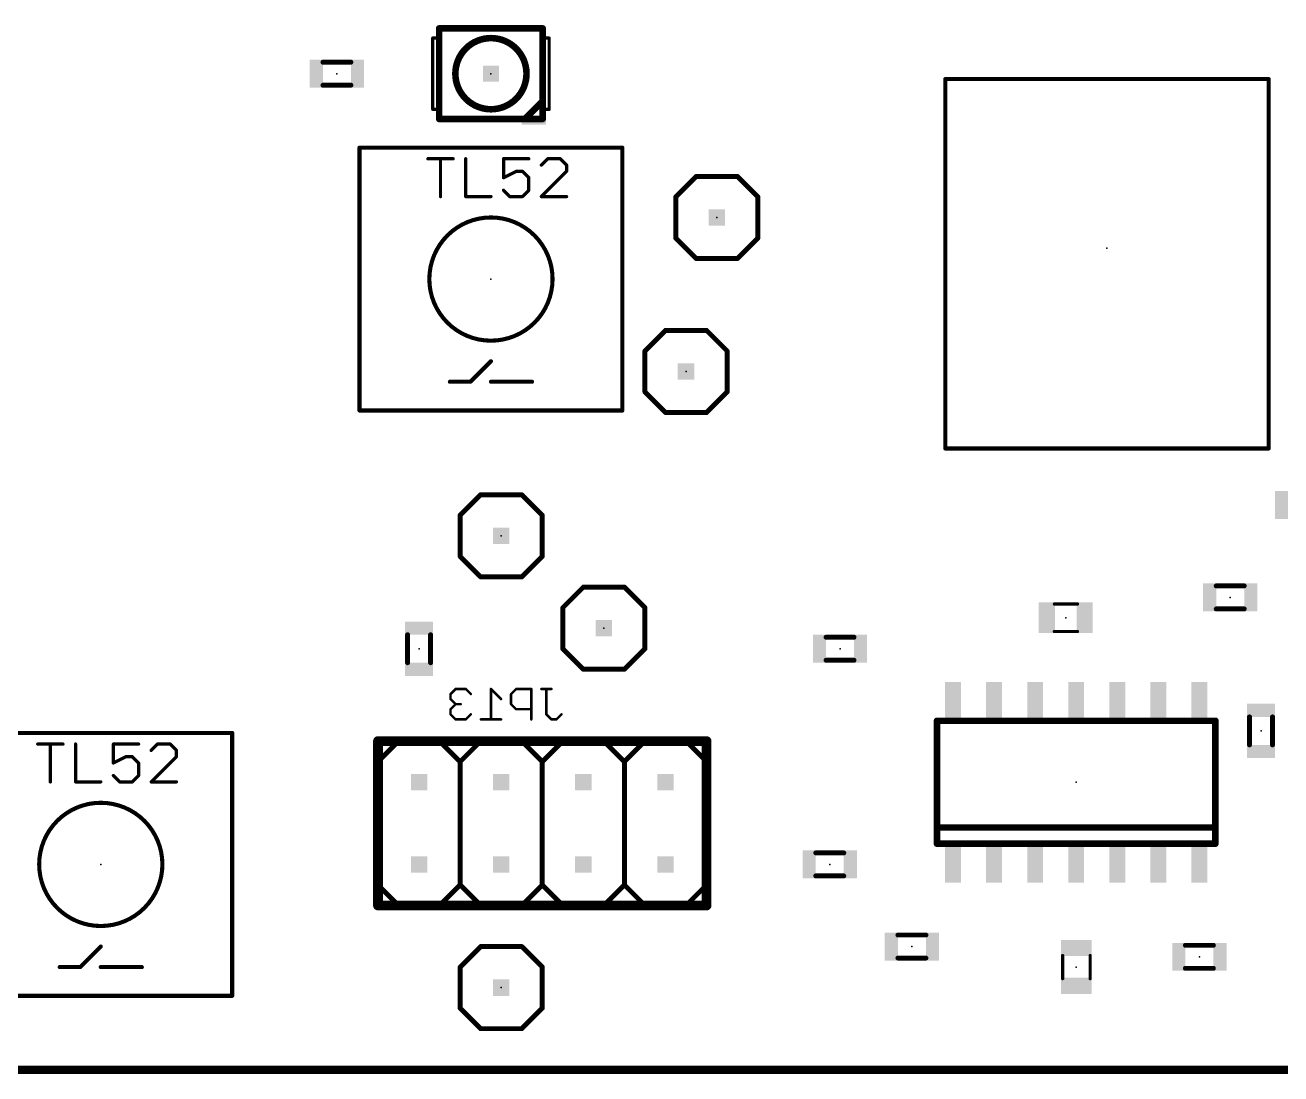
# Model space of a CAD drawing. Extents: x -0.2 to 4.76, y 0.34 to 5.06.
# Drawn here: x 1.82 to 3.349, y 0.345 to 1.622 of the extents above; entities that cross this region are included whole.
import ezdxf

# ---------------------------------------------------------------- set-up
doc = ezdxf.new("R2010")
doc.units = 0
for name, color, linetype in [('21', 253, 'CONTINUOUS'), ('22', 253, 'CONTINUOUS'), ('23', 7, 'CONTINUOUS'), ('46', 140, 'CONTINUOUS'), ('51', 253, 'CONTINUOUS')]:
    doc.layers.add(name, color=color, linetype=linetype)

# ---------------------------------------------------------------- blocks, each defined once
blk = doc.blocks.new('RECT')
blk.add_solid([(-0.5, -0.5), (0.5, -0.5), (-0.5, 0.5), (0.5, 0.5)])

msp = doc.modelspace()

# ---------------------------------------------------------------- linework, layer by layer
at = {"layer": '21'}
for points, const_width in [([(2.94065, 1.35), (2.94065, 1.555906)], 0.005), ([(2.94065, 1.555906), (3.33435, 1.555906)], 0.005), ([(3.33435, 1.555906), (3.33435, 1.35)], 0.005), ([(2.2275, 1.1525), (2.2275, 1.4725)], 0.005), ([(2.2275, 1.4725), (2.5475, 1.4725)], 0.005), ([(2.5475, 1.4725), (2.5475, 1.1525)], 0.005), ([(2.31076, 1.458964), (2.341453, 1.458964)], 0.004), ([(2.326106, 1.412925), (2.326106, 1.458964)], 0.004), ([(2.356799, 1.458964), (2.356799, 1.412925)], 0.004), ([(2.433531, 1.458964), (2.402838, 1.458964)], 0.004), ([(2.402838, 1.458964), (2.402838, 1.435945)], 0.004), ([(2.456551, 1.458964), (2.448878, 1.451291)], 0.004), ([(2.471897, 1.458964), (2.456551, 1.458964)], 0.004), ([(2.47957, 1.451291), (2.471897, 1.458964)], 0.004), ([(2.47957, 1.443618), (2.47957, 1.451291)], 0.004), ([(2.402838, 1.435945), (2.418185, 1.443618)], 0.004), ([(2.418185, 1.443618), (2.425858, 1.443618)], 0.004), ([(2.425858, 1.443618), (2.433531, 1.435945)], 0.004), ([(2.433531, 1.435945), (2.433531, 1.420598)], 0.004), ([(2.448878, 1.412925), (2.47957, 1.443618)], 0.004), ([(2.6375, 1.4375), (2.6125, 1.4125)], 0.006), ([(2.6375, 1.4375), (2.6875, 1.4375)], 0.006), ([(2.6875, 1.4375), (2.7125, 1.4125)], 0.006), ([(2.410511, 1.412925), (2.402838, 1.420598)], 0.004), ([(2.433531, 1.420598), (2.425858, 1.412925)], 0.004), ([(2.356799, 1.412925), (2.387492, 1.412925)], 0.004), ([(2.425858, 1.412925), (2.410511, 1.412925)], 0.004), ([(2.47957, 1.412925), (2.448878, 1.412925)], 0.004), ([(2.6125, 1.4125), (2.6125, 1.3625)], 0.006), ([(2.7125, 1.4125), (2.7125, 1.3625)], 0.006), ([(2.6125, 1.3625), (2.6375, 1.3375)], 0.006), ([(2.7125, 1.3625), (2.6875, 1.3375)], 0.006), ([(2.94065, 1.106299), (2.94065, 1.35)], 0.005), ([(3.33435, 1.35), (3.33435, 1.106299)], 0.005), ([(2.6875, 1.3375), (2.6375, 1.3375)], 0.006), ([(2.6, 1.25), (2.575, 1.225)], 0.006), ([(2.6, 1.25), (2.65, 1.25)], 0.006), ([(2.65, 1.25), (2.675, 1.225)], 0.006), ([(2.575, 1.225), (2.575, 1.175)], 0.006), ([(2.675, 1.225), (2.675, 1.175)], 0.006), ([(2.3625, 1.1875), (2.3875, 1.2125)], 0.005), ([(2.3375, 1.1875), (2.3625, 1.1875)], 0.005), ([(2.3875, 1.1875), (2.4375, 1.1875)], 0.005), ([(2.575, 1.175), (2.6, 1.15)], 0.006), ([(2.675, 1.175), (2.65, 1.15)], 0.006), ([(2.5475, 1.1525), (2.2275, 1.1525)], 0.005), ([(2.65, 1.15), (2.6, 1.15)], 0.006), ([(3.33435, 1.106299), (2.94065, 1.106299)], 0.005), ([(2.375, 1.05), (2.35, 1.025)], 0.006), ([(2.375, 1.05), (2.425, 1.05)], 0.006), ([(2.425, 1.05), (2.45, 1.025)], 0.006), ([(2.35, 1.025), (2.35, 0.975)], 0.006), ([(2.45, 1.025), (2.45, 0.975)], 0.006), ([(2.35, 0.975), (2.375, 0.95)], 0.006), ([(2.45, 0.975), (2.425, 0.95)], 0.006), ([(2.425, 0.95), (2.375, 0.95)], 0.006), ([(2.5, 0.9375), (2.475, 0.9125)], 0.006), ([(2.5, 0.9375), (2.55, 0.9375)], 0.006), ([(2.55, 0.9375), (2.575, 0.9125)], 0.006), ([(2.475, 0.9125), (2.475, 0.8625)], 0.006), ([(2.575, 0.9125), (2.575, 0.8625)], 0.006), ([(2.475, 0.8625), (2.5, 0.8375)], 0.006), ([(2.575, 0.8625), (2.55, 0.8375)], 0.006), ([(2.55, 0.8375), (2.5, 0.8375)], 0.006), ([(1.7525, 0.76), (2.0725, 0.76)], 0.005), ([(2.0725, 0.76), (2.0725, 0.44)], 0.005), ([(2.25, 0.725), (2.275, 0.75)], 0.006), ([(2.275, 0.75), (2.325, 0.75)], 0.006), ([(2.325, 0.75), (2.35, 0.725)], 0.006), ([(2.35, 0.725), (2.375, 0.75)], 0.006), ([(2.375, 0.75), (2.425, 0.75)], 0.006), ([(2.425, 0.75), (2.45, 0.725)], 0.006), ([(2.45, 0.725), (2.475, 0.75)], 0.006), ([(2.475, 0.75), (2.525, 0.75)], 0.006), ([(2.525, 0.75), (2.55, 0.725)], 0.006), ([(2.55, 0.725), (2.575, 0.75)], 0.006), ([(2.575, 0.75), (2.625, 0.75)], 0.006), ([(2.625, 0.75), (2.65, 0.725)], 0.006), ([(1.83576, 0.746464), (1.866453, 0.746464)], 0.004), ([(1.851106, 0.700425), (1.851106, 0.746464)], 0.004), ([(1.881799, 0.746464), (1.881799, 0.700425)], 0.004), ([(1.958531, 0.746464), (1.927838, 0.746464)], 0.004), ([(1.927838, 0.746464), (1.927838, 0.723445)], 0.004), ([(1.981551, 0.746464), (1.973878, 0.738791)], 0.004), ([(1.996897, 0.746464), (1.981551, 0.746464)], 0.004), ([(2.00457, 0.738791), (1.996897, 0.746464)], 0.004), ([(2.00457, 0.731118), (2.00457, 0.738791)], 0.004), ([(1.927838, 0.723445), (1.943185, 0.731118)], 0.004), ([(1.943185, 0.731118), (1.950858, 0.731118)], 0.004), ([(1.950858, 0.731118), (1.958531, 0.723445)], 0.004), ([(1.958531, 0.723445), (1.958531, 0.708098)], 0.004), ([(1.973878, 0.700425), (2.00457, 0.731118)], 0.004), ([(2.25, 0.575), (2.25, 0.725)], 0.006), ([(2.35, 0.725), (2.35, 0.575)], 0.006), ([(2.45, 0.725), (2.45, 0.575)], 0.006), ([(2.55, 0.725), (2.55, 0.575)], 0.006), ([(2.65, 0.725), (2.65, 0.575)], 0.006), ([(1.935511, 0.700425), (1.927838, 0.708098)], 0.004), ([(1.958531, 0.708098), (1.950858, 0.700425)], 0.004), ([(1.881799, 0.700425), (1.912492, 0.700425)], 0.004), ([(1.950858, 0.700425), (1.935511, 0.700425)], 0.004), ([(2.00457, 0.700425), (1.973878, 0.700425)], 0.004), ([(2.25, 0.575), (2.275, 0.55)], 0.006), ([(2.325, 0.55), (2.35, 0.575)], 0.006), ([(2.35, 0.575), (2.375, 0.55)], 0.006), ([(2.425, 0.55), (2.45, 0.575)], 0.006), ([(2.45, 0.575), (2.475, 0.55)], 0.006), ([(2.525, 0.55), (2.55, 0.575)], 0.006), ([(2.55, 0.575), (2.575, 0.55)], 0.006), ([(2.625, 0.55), (2.65, 0.575)], 0.006), ([(2.275, 0.55), (2.325, 0.55)], 0.006), ([(2.375, 0.55), (2.425, 0.55)], 0.006), ([(2.475, 0.55), (2.525, 0.55)], 0.006), ([(2.575, 0.55), (2.625, 0.55)], 0.006), ([(1.8875, 0.475), (1.9125, 0.5)], 0.005), ([(2.375, 0.5), (2.35, 0.475)], 0.006), ([(2.375, 0.5), (2.425, 0.5)], 0.006), ([(2.425, 0.5), (2.45, 0.475)], 0.006), ([(1.8625, 0.475), (1.8875, 0.475)], 0.005), ([(1.9125, 0.475), (1.9625, 0.475)], 0.005), ([(2.35, 0.475), (2.35, 0.425)], 0.006), ([(2.45, 0.475), (2.45, 0.425)], 0.006), ([(2.0725, 0.44), (1.7525, 0.44)], 0.005), ([(2.35, 0.425), (2.375, 0.4)], 0.006), ([(2.45, 0.425), (2.425, 0.4)], 0.006), ([(2.425, 0.4), (2.375, 0.4)], 0.006)]:
    msp.add_lwpolyline(points, dxfattribs=dict(at, const_width=const_width))
for points, const_width in [([(2.9419, 1.555906, 1), (2.9394, 1.555906)], 0.0025), ([(2.94065, 1.557156, 1), (2.94065, 1.554656)], 0.0025), ([(3.3356, 1.555906, 1), (3.3331, 1.555906)], 0.0025), ([(3.33435, 1.554656, 1), (3.33435, 1.557156)], 0.0025), ([(2.22875, 1.4725, 1), (2.22625, 1.4725)], 0.0025), ([(2.2275, 1.47375, 1), (2.2275, 1.47125)], 0.0025), ([(2.54875, 1.4725, 1), (2.54625, 1.4725)], 0.0025), ([(2.5475, 1.47125, 1), (2.5475, 1.47375)], 0.0025), ([(2.31076, 1.459964, 1), (2.31076, 1.457964)], 0.002), ([(2.327106, 1.458964, 1), (2.325106, 1.458964)], 0.002), ([(2.341453, 1.457964, 1), (2.341453, 1.459964)], 0.002), ([(2.357799, 1.458964, 1), (2.355799, 1.458964)], 0.002), ([(2.402838, 1.459964, 1), (2.402838, 1.457964)], 0.002), ([(2.403838, 1.458964, 1), (2.401838, 1.458964)], 0.002), ([(2.433531, 1.457964, 1), (2.433531, 1.459964)], 0.002), ([(2.44817, 1.451998, 1), (2.449585, 1.450584)], 0.002), ([(2.456551, 1.459964, 1), (2.456551, 1.457964)], 0.002), ([(2.457258, 1.458257, 1), (2.455844, 1.459672)], 0.002), ([(2.472604, 1.459672, 1), (2.47119, 1.458257)], 0.002), ([(2.471897, 1.457964, 1), (2.471897, 1.459964)], 0.002), ([(2.48057, 1.451291, 1), (2.47857, 1.451291)], 0.002), ([(2.478863, 1.450584, 1), (2.480277, 1.451998)], 0.002), ([(2.402391, 1.436839, 1), (2.403286, 1.43505)], 0.002), ([(2.418185, 1.444618, 1), (2.418185, 1.442618)], 0.002), ([(2.418632, 1.442724, 1), (2.417737, 1.444512)], 0.002), ([(2.426565, 1.444325, 1), (2.425151, 1.442911)], 0.002), ([(2.425858, 1.442618, 1), (2.425858, 1.444618)], 0.002), ([(2.434531, 1.435945, 1), (2.432531, 1.435945)], 0.002), ([(2.432824, 1.435238, 1), (2.434238, 1.436652)], 0.002), ([(2.47857, 1.443618, 1), (2.48057, 1.443618)], 0.002), ([(2.480277, 1.442911, 1), (2.478863, 1.444325)], 0.002), ([(2.6375, 1.439, 1), (2.6375, 1.436)], 0.003), ([(2.638561, 1.436439, 1), (2.636439, 1.438561)], 0.003), ([(2.688561, 1.438561, 1), (2.686439, 1.436439)], 0.003), ([(2.6875, 1.436, 1), (2.6875, 1.439)], 0.003), ([(2.401838, 1.435945, 1), (2.403838, 1.435945)], 0.002), ([(2.403545, 1.421305, 1), (2.402131, 1.419891)], 0.002), ([(2.434238, 1.419891, 1), (2.432824, 1.421305)], 0.002), ([(2.325106, 1.412925, 1), (2.327106, 1.412925)], 0.002), ([(2.356799, 1.413925, 1), (2.356799, 1.411925)], 0.002), ([(2.355799, 1.412925, 1), (2.357799, 1.412925)], 0.002), ([(2.387492, 1.411925, 1), (2.387492, 1.413925)], 0.002), ([(2.410511, 1.413925, 1), (2.410511, 1.411925)], 0.002), ([(2.409804, 1.412218, 1), (2.411219, 1.413632)], 0.002), ([(2.425151, 1.413632, 1), (2.426565, 1.412218)], 0.002), ([(2.425858, 1.411925, 1), (2.425858, 1.413925)], 0.002), ([(2.432531, 1.420598, 1), (2.434531, 1.420598)], 0.002), ([(2.44817, 1.413632, 1), (2.449585, 1.412218)], 0.002), ([(2.448878, 1.413925, 1), (2.448878, 1.411925)], 0.002), ([(2.47957, 1.411925, 1), (2.47957, 1.413925)], 0.002), ([(2.614, 1.4125, 1), (2.611, 1.4125)], 0.003), ([(2.611439, 1.413561, 1), (2.613561, 1.411439)], 0.003), ([(2.714, 1.4125, 1), (2.711, 1.4125)], 0.003), ([(2.711439, 1.411439, 1), (2.713561, 1.413561)], 0.003), ([(2.3875, 1.2375, 1), (2.3875, 1.3875, 1), (2.3875, 1.2375)], 0.005), ([(2.613561, 1.363561, 1), (2.611439, 1.361439)], 0.003), ([(2.611, 1.3625, 1), (2.614, 1.3625)], 0.003), ([(2.711, 1.3625, 1), (2.714, 1.3625)], 0.003), ([(2.713561, 1.361439, 1), (2.711439, 1.363561)], 0.003), ([(2.9419, 1.35, 1), (2.9394, 1.35)], 0.0025), ([(2.9394, 1.35, 1), (2.9419, 1.35)], 0.0025), ([(3.3356, 1.35, 1), (3.3331, 1.35)], 0.0025), ([(3.3331, 1.35, 1), (3.3356, 1.35)], 0.0025), ([(2.6375, 1.339, 1), (2.6375, 1.336)], 0.003), ([(2.636439, 1.336439, 1), (2.638561, 1.338561)], 0.003), ([(2.686439, 1.338561, 1), (2.688561, 1.336439)], 0.003), ([(2.6875, 1.336, 1), (2.6875, 1.339)], 0.003), ([(2.6, 1.2515, 1), (2.6, 1.2485)], 0.003), ([(2.601061, 1.248939, 1), (2.598939, 1.251061)], 0.003), ([(2.651061, 1.251061, 1), (2.648939, 1.248939)], 0.003), ([(2.65, 1.2485, 1), (2.65, 1.2515)], 0.003), ([(2.5765, 1.225, 1), (2.5735, 1.225)], 0.003), ([(2.573939, 1.226061, 1), (2.576061, 1.223939)], 0.003), ([(2.6765, 1.225, 1), (2.6735, 1.225)], 0.003), ([(2.673939, 1.223939, 1), (2.676061, 1.226061)], 0.003), ([(2.388384, 1.211616, 1), (2.386616, 1.213384)], 0.0025), ([(2.3375, 1.18875, 1), (2.3375, 1.18625)], 0.0025), ([(2.361616, 1.188384, 1), (2.363384, 1.186616)], 0.0025), ([(2.3625, 1.18625, 1), (2.3625, 1.18875)], 0.0025), ([(2.3875, 1.18875, 1), (2.3875, 1.18625)], 0.0025), ([(2.4375, 1.18625, 1), (2.4375, 1.18875)], 0.0025), ([(2.576061, 1.176061, 1), (2.573939, 1.173939)], 0.003), ([(2.676061, 1.173939, 1), (2.673939, 1.176061)], 0.003), ([(2.5735, 1.175, 1), (2.5765, 1.175)], 0.003), ([(2.6735, 1.175, 1), (2.6765, 1.175)], 0.003), ([(2.2275, 1.15375, 1), (2.2275, 1.15125)], 0.0025), ([(2.22625, 1.1525, 1), (2.22875, 1.1525)], 0.0025), ([(2.54625, 1.1525, 1), (2.54875, 1.1525)], 0.0025), ([(2.5475, 1.15125, 1), (2.5475, 1.15375)], 0.0025), ([(2.6, 1.1515, 1), (2.6, 1.1485)], 0.003), ([(2.598939, 1.148939, 1), (2.601061, 1.151061)], 0.003), ([(2.648939, 1.151061, 1), (2.651061, 1.148939)], 0.003), ([(2.65, 1.1485, 1), (2.65, 1.1515)], 0.003), ([(2.94065, 1.107549, 1), (2.94065, 1.105049)], 0.0025), ([(2.9394, 1.106299, 1), (2.9419, 1.106299)], 0.0025), ([(3.3331, 1.106299, 1), (3.3356, 1.106299)], 0.0025), ([(3.33435, 1.105049, 1), (3.33435, 1.107549)], 0.0025), ([(2.375, 1.0515, 1), (2.375, 1.0485)], 0.003), ([(2.376061, 1.048939, 1), (2.373939, 1.051061)], 0.003), ([(2.426061, 1.051061, 1), (2.423939, 1.048939)], 0.003), ([(2.425, 1.0485, 1), (2.425, 1.0515)], 0.003), ([(2.3515, 1.025, 1), (2.3485, 1.025)], 0.003), ([(2.348939, 1.026061, 1), (2.351061, 1.023939)], 0.003), ([(2.4515, 1.025, 1), (2.4485, 1.025)], 0.003), ([(2.448939, 1.023939, 1), (2.451061, 1.026061)], 0.003), ([(2.351061, 0.976061, 1), (2.348939, 0.973939)], 0.003), ([(2.3485, 0.975, 1), (2.3515, 0.975)], 0.003), ([(2.4485, 0.975, 1), (2.4515, 0.975)], 0.003), ([(2.451061, 0.973939, 1), (2.448939, 0.976061)], 0.003), ([(2.375, 0.9515, 1), (2.375, 0.9485)], 0.003), ([(2.373939, 0.948939, 1), (2.376061, 0.951061)], 0.003), ([(2.423939, 0.951061, 1), (2.426061, 0.948939)], 0.003), ([(2.425, 0.9485, 1), (2.425, 0.9515)], 0.003), ([(2.5, 0.939, 1), (2.5, 0.936)], 0.003), ([(2.501061, 0.936439, 1), (2.498939, 0.938561)], 0.003), ([(2.551061, 0.938561, 1), (2.548939, 0.936439)], 0.003), ([(2.55, 0.936, 1), (2.55, 0.939)], 0.003), ([(2.4765, 0.9125, 1), (2.4735, 0.9125)], 0.003), ([(2.473939, 0.913561, 1), (2.476061, 0.911439)], 0.003), ([(2.5765, 0.9125, 1), (2.5735, 0.9125)], 0.003), ([(2.573939, 0.911439, 1), (2.576061, 0.913561)], 0.003), ([(2.476061, 0.863561, 1), (2.473939, 0.861439)], 0.003), ([(2.4735, 0.8625, 1), (2.4765, 0.8625)], 0.003), ([(2.5735, 0.8625, 1), (2.5765, 0.8625)], 0.003), ([(2.576061, 0.861439, 1), (2.573939, 0.863561)], 0.003), ([(2.5, 0.839, 1), (2.5, 0.836)], 0.003), ([(2.498939, 0.836439, 1), (2.501061, 0.838561)], 0.003), ([(2.548939, 0.838561, 1), (2.551061, 0.836439)], 0.003), ([(2.55, 0.836, 1), (2.55, 0.839)], 0.003), ([(2.07375, 0.76, 1), (2.07125, 0.76)], 0.0025), ([(2.0725, 0.75875, 1), (2.0725, 0.76125)], 0.0025), ([(2.275, 0.7515, 1), (2.275, 0.7485)], 0.003), ([(2.276061, 0.748939, 1), (2.273939, 0.751061)], 0.003), ([(2.326061, 0.751061, 1), (2.323939, 0.748939)], 0.003), ([(2.325, 0.7485, 1), (2.325, 0.7515)], 0.003), ([(2.375, 0.7515, 1), (2.375, 0.7485)], 0.003), ([(2.376061, 0.748939, 1), (2.373939, 0.751061)], 0.003), ([(2.426061, 0.751061, 1), (2.423939, 0.748939)], 0.003), ([(2.425, 0.7485, 1), (2.425, 0.7515)], 0.003), ([(2.475, 0.7515, 1), (2.475, 0.7485)], 0.003), ([(2.476061, 0.748939, 1), (2.473939, 0.751061)], 0.003), ([(2.526061, 0.751061, 1), (2.523939, 0.748939)], 0.003), ([(2.525, 0.7485, 1), (2.525, 0.7515)], 0.003), ([(2.575, 0.7515, 1), (2.575, 0.7485)], 0.003), ([(2.576061, 0.748939, 1), (2.573939, 0.751061)], 0.003), ([(2.626061, 0.751061, 1), (2.623939, 0.748939)], 0.003), ([(2.625, 0.7485, 1), (2.625, 0.7515)], 0.003), ([(1.83576, 0.747464, 1), (1.83576, 0.745464)], 0.002), ([(1.852106, 0.746464, 1), (1.850106, 0.746464)], 0.002), ([(1.866453, 0.745464, 1), (1.866453, 0.747464)], 0.002), ([(1.882799, 0.746464, 1), (1.880799, 0.746464)], 0.002), ([(1.927838, 0.747464, 1), (1.927838, 0.745464)], 0.002), ([(1.928838, 0.746464, 1), (1.926838, 0.746464)], 0.002), ([(1.958531, 0.745464, 1), (1.958531, 0.747464)], 0.002), ([(1.97317, 0.739498, 1), (1.974585, 0.738084)], 0.002), ([(1.981551, 0.747464, 1), (1.981551, 0.745464)], 0.002), ([(1.982258, 0.745757, 1), (1.980844, 0.747172)], 0.002), ([(1.997604, 0.747172, 1), (1.99619, 0.745757)], 0.002), ([(1.996897, 0.745464, 1), (1.996897, 0.747464)], 0.002), ([(2.00557, 0.738791, 1), (2.00357, 0.738791)], 0.002), ([(2.003863, 0.738084, 1), (2.005277, 0.739498)], 0.002), ([(1.927391, 0.724339, 1), (1.928286, 0.72255)], 0.002), ([(1.926838, 0.723445, 1), (1.928838, 0.723445)], 0.002), ([(1.943185, 0.732118, 1), (1.943185, 0.730118)], 0.002), ([(1.943632, 0.730224, 1), (1.942737, 0.732012)], 0.002), ([(1.951565, 0.731825, 1), (1.950151, 0.730411)], 0.002), ([(1.950858, 0.730118, 1), (1.950858, 0.732118)], 0.002), ([(1.959531, 0.723445, 1), (1.957531, 0.723445)], 0.002), ([(1.957824, 0.722738, 1), (1.959238, 0.724152)], 0.002), ([(2.00357, 0.731118, 1), (2.00557, 0.731118)], 0.002), ([(2.005277, 0.730411, 1), (2.003863, 0.731825)], 0.002), ([(2.2515, 0.725, 1), (2.2485, 0.725)], 0.003), ([(2.248939, 0.726061, 1), (2.251061, 0.723939)], 0.003), ([(2.3515, 0.725, 1), (2.3485, 0.725)], 0.003), ([(2.348939, 0.726061, 1), (2.351061, 0.723939)], 0.003), ([(2.348939, 0.723939, 1), (2.351061, 0.726061)], 0.003), ([(2.4515, 0.725, 1), (2.4485, 0.725)], 0.003), ([(2.448939, 0.726061, 1), (2.451061, 0.723939)], 0.003), ([(2.448939, 0.723939, 1), (2.451061, 0.726061)], 0.003), ([(2.5515, 0.725, 1), (2.5485, 0.725)], 0.003), ([(2.548939, 0.726061, 1), (2.551061, 0.723939)], 0.003), ([(2.548939, 0.723939, 1), (2.551061, 0.726061)], 0.003), ([(2.6515, 0.725, 1), (2.6485, 0.725)], 0.003), ([(2.648939, 0.723939, 1), (2.651061, 0.726061)], 0.003), ([(1.928545, 0.708805, 1), (1.927131, 0.707391)], 0.002), ([(1.957531, 0.708098, 1), (1.959531, 0.708098)], 0.002), ([(1.959238, 0.707391, 1), (1.957824, 0.708805)], 0.002), ([(1.850106, 0.700425, 1), (1.852106, 0.700425)], 0.002), ([(1.881799, 0.701425, 1), (1.881799, 0.699425)], 0.002), ([(1.880799, 0.700425, 1), (1.882799, 0.700425)], 0.002), ([(1.912492, 0.699425, 1), (1.912492, 0.701425)], 0.002), ([(1.935511, 0.701425, 1), (1.935511, 0.699425)], 0.002), ([(1.934804, 0.699718, 1), (1.936219, 0.701132)], 0.002), ([(1.950151, 0.701132, 1), (1.951565, 0.699718)], 0.002), ([(1.950858, 0.699425, 1), (1.950858, 0.701425)], 0.002), ([(1.97317, 0.701132, 1), (1.974585, 0.699718)], 0.002), ([(1.973878, 0.701425, 1), (1.973878, 0.699425)], 0.002), ([(2.00457, 0.699425, 1), (2.00457, 0.701425)], 0.002), ([(1.9125, 0.525, 1), (1.9125, 0.675, 1), (1.9125, 0.525)], 0.005), ([(2.251061, 0.576061, 1), (2.248939, 0.573939)], 0.003), ([(2.2485, 0.575, 1), (2.2515, 0.575)], 0.003), ([(2.351061, 0.576061, 1), (2.348939, 0.573939)], 0.003), ([(2.3485, 0.575, 1), (2.3515, 0.575)], 0.003), ([(2.351061, 0.573939, 1), (2.348939, 0.576061)], 0.003), ([(2.451061, 0.576061, 1), (2.448939, 0.573939)], 0.003), ([(2.4485, 0.575, 1), (2.4515, 0.575)], 0.003), ([(2.451061, 0.573939, 1), (2.448939, 0.576061)], 0.003), ([(2.551061, 0.576061, 1), (2.548939, 0.573939)], 0.003), ([(2.5485, 0.575, 1), (2.5515, 0.575)], 0.003), ([(2.551061, 0.573939, 1), (2.548939, 0.576061)], 0.003), ([(2.6485, 0.575, 1), (2.6515, 0.575)], 0.003), ([(2.651061, 0.573939, 1), (2.648939, 0.576061)], 0.003), ([(2.275, 0.5515, 1), (2.275, 0.5485)], 0.003), ([(2.273939, 0.548939, 1), (2.276061, 0.551061)], 0.003), ([(2.323939, 0.551061, 1), (2.326061, 0.548939)], 0.003), ([(2.325, 0.5485, 1), (2.325, 0.5515)], 0.003), ([(2.375, 0.5515, 1), (2.375, 0.5485)], 0.003), ([(2.373939, 0.548939, 1), (2.376061, 0.551061)], 0.003), ([(2.423939, 0.551061, 1), (2.426061, 0.548939)], 0.003), ([(2.425, 0.5485, 1), (2.425, 0.5515)], 0.003), ([(2.475, 0.5515, 1), (2.475, 0.5485)], 0.003), ([(2.473939, 0.548939, 1), (2.476061, 0.551061)], 0.003), ([(2.523939, 0.551061, 1), (2.526061, 0.548939)], 0.003), ([(2.525, 0.5485, 1), (2.525, 0.5515)], 0.003), ([(2.575, 0.5515, 1), (2.575, 0.5485)], 0.003), ([(2.573939, 0.548939, 1), (2.576061, 0.551061)], 0.003), ([(2.623939, 0.551061, 1), (2.626061, 0.548939)], 0.003), ([(2.625, 0.5485, 1), (2.625, 0.5515)], 0.003), ([(1.913384, 0.499116, 1), (1.911616, 0.500884)], 0.0025), ([(2.375, 0.5015, 1), (2.375, 0.4985)], 0.003), ([(2.376061, 0.498939, 1), (2.373939, 0.501061)], 0.003), ([(2.426061, 0.501061, 1), (2.423939, 0.498939)], 0.003), ([(2.425, 0.4985, 1), (2.425, 0.5015)], 0.003), ([(1.8625, 0.47625, 1), (1.8625, 0.47375)], 0.0025), ([(1.886616, 0.475884, 1), (1.888384, 0.474116)], 0.0025), ([(1.8875, 0.47375, 1), (1.8875, 0.47625)], 0.0025), ([(1.9125, 0.47625, 1), (1.9125, 0.47375)], 0.0025), ([(1.9625, 0.47375, 1), (1.9625, 0.47625)], 0.0025), ([(2.3515, 0.475, 1), (2.3485, 0.475)], 0.003), ([(2.348939, 0.476061, 1), (2.351061, 0.473939)], 0.003), ([(2.4515, 0.475, 1), (2.4485, 0.475)], 0.003), ([(2.448939, 0.473939, 1), (2.451061, 0.476061)], 0.003), ([(2.07125, 0.44, 1), (2.07375, 0.44)], 0.0025), ([(2.0725, 0.43875, 1), (2.0725, 0.44125)], 0.0025), ([(2.351061, 0.426061, 1), (2.348939, 0.423939)], 0.003), ([(2.3485, 0.425, 1), (2.3515, 0.425)], 0.003), ([(2.4485, 0.425, 1), (2.4515, 0.425)], 0.003), ([(2.451061, 0.423939, 1), (2.448939, 0.426061)], 0.003), ([(2.375, 0.4015, 1), (2.375, 0.3985)], 0.003), ([(2.373939, 0.398939, 1), (2.376061, 0.401061)], 0.003), ([(2.423939, 0.401061, 1), (2.426061, 0.398939)], 0.003), ([(2.425, 0.3985, 1), (2.425, 0.4015)], 0.003)]:
    msp.add_lwpolyline(points, format="xyb", dxfattribs=dict(at, const_width=const_width))
at = {"layer": '22'}
for points, const_width in [([(2.34449, 0.813532), (2.338318, 0.80736)], 0.003), ([(2.356834, 0.813532), (2.34449, 0.813532)], 0.003), ([(2.363006, 0.80736), (2.356834, 0.813532)], 0.003), ([(2.399837, 0.801188), (2.387493, 0.813532)], 0.003), ([(2.387493, 0.813532), (2.387493, 0.7765)], 0.003), ([(2.418153, 0.813532), (2.411981, 0.80736)], 0.003), ([(2.436669, 0.813532), (2.418153, 0.813532)], 0.003), ([(2.436669, 0.7765), (2.436669, 0.813532)], 0.003), ([(2.461156, 0.813532), (2.448812, 0.813532)], 0.003), ([(2.454984, 0.782672), (2.454984, 0.813532)], 0.003), ([(2.338318, 0.80736), (2.338318, 0.801188)], 0.003), ([(2.338318, 0.801188), (2.34449, 0.795016)], 0.003), ([(2.34449, 0.795016), (2.338318, 0.788844)], 0.003), ([(2.34449, 0.795016), (2.350662, 0.795016)], 0.003), ([(2.411981, 0.80736), (2.411981, 0.795016)], 0.003), ([(2.411981, 0.795016), (2.418153, 0.788844)], 0.003), ([(2.338318, 0.788844), (2.338318, 0.782672)], 0.003), ([(2.338318, 0.782672), (2.34449, 0.7765)], 0.003), ([(2.356834, 0.7765), (2.363006, 0.782672)], 0.003), ([(2.418153, 0.788844), (2.436669, 0.788844)], 0.003), ([(2.461156, 0.7765), (2.454984, 0.782672)], 0.003), ([(2.4735, 0.782672), (2.467328, 0.7765)], 0.003), ([(2.34449, 0.7765), (2.356834, 0.7765)], 0.003), ([(2.399837, 0.7765), (2.375149, 0.7765)], 0.003), ([(2.467328, 0.7765), (2.461156, 0.7765)], 0.003), ([(2.25, 0.75), (2.65, 0.75)], 0.012), ([(2.25, 0.55), (2.25, 0.75)], 0.012), ([(2.65, 0.75), (2.65, 0.55)], 0.012), ([(2.65, 0.55), (2.25, 0.55)], 0.012)]:
    msp.add_lwpolyline(points, dxfattribs=dict(at, const_width=const_width))
for points, const_width in [([(2.34449, 0.814282, 1), (2.34449, 0.812782)], 0.0015), ([(2.34502, 0.813001, 1), (2.34396, 0.814062)], 0.0015), ([(2.357364, 0.814062, 1), (2.356303, 0.813001)], 0.0015), ([(2.356834, 0.812782, 1), (2.356834, 0.814282)], 0.0015), ([(2.388024, 0.814062, 1), (2.386963, 0.813001)], 0.0015), ([(2.388243, 0.813532, 1), (2.386743, 0.813532)], 0.0015), ([(2.418153, 0.814282, 1), (2.418153, 0.812782)], 0.0015), ([(2.418683, 0.813001, 1), (2.417622, 0.814062)], 0.0015), ([(2.437419, 0.813532, 1), (2.435919, 0.813532)], 0.0015), ([(2.436669, 0.812782, 1), (2.436669, 0.814282)], 0.0015), ([(2.448812, 0.814282, 1), (2.448812, 0.812782)], 0.0015), ([(2.455734, 0.813532, 1), (2.454234, 0.813532)], 0.0015), ([(2.461156, 0.812782, 1), (2.461156, 0.814282)], 0.0015), ([(2.339068, 0.80736, 1), (2.337568, 0.80736)], 0.0015), ([(2.337788, 0.80789, 1), (2.338848, 0.806829)], 0.0015), ([(2.338848, 0.801718, 1), (2.337788, 0.800657)], 0.0015), ([(2.337568, 0.801188, 1), (2.339068, 0.801188)], 0.0015), ([(2.34449, 0.795766, 1), (2.34449, 0.794266)], 0.0015), ([(2.34502, 0.794485, 1), (2.34396, 0.795546)], 0.0015), ([(2.34396, 0.794485, 1), (2.34502, 0.795546)], 0.0015), ([(2.350662, 0.794266, 1), (2.350662, 0.795766)], 0.0015), ([(2.362475, 0.806829, 1), (2.363536, 0.80789)], 0.0015), ([(2.399307, 0.800657, 1), (2.400367, 0.801718)], 0.0015), ([(2.41145, 0.80789, 1), (2.412511, 0.806829)], 0.0015), ([(2.412511, 0.795546, 1), (2.41145, 0.794485)], 0.0015), ([(2.412731, 0.80736, 1), (2.411231, 0.80736)], 0.0015), ([(2.411231, 0.795016, 1), (2.412731, 0.795016)], 0.0015), ([(2.339068, 0.788844, 1), (2.337568, 0.788844)], 0.0015), ([(2.337788, 0.789374, 1), (2.338848, 0.788314)], 0.0015), ([(2.338848, 0.783202, 1), (2.337788, 0.782142)], 0.0015), ([(2.337568, 0.782672, 1), (2.339068, 0.782672)], 0.0015), ([(2.363536, 0.782142, 1), (2.362475, 0.783202)], 0.0015), ([(2.418153, 0.789594, 1), (2.418153, 0.788094)], 0.0015), ([(2.417622, 0.788314, 1), (2.418683, 0.789374)], 0.0015), ([(2.436669, 0.788094, 1), (2.436669, 0.789594)], 0.0015), ([(2.454234, 0.782672, 1), (2.455734, 0.782672)], 0.0015), ([(2.455515, 0.783202, 1), (2.454454, 0.782142)], 0.0015), ([(2.47403, 0.782142, 1), (2.47297, 0.783202)], 0.0015), ([(2.34449, 0.77725, 1), (2.34449, 0.77575)], 0.0015), ([(2.34396, 0.77597, 1), (2.34502, 0.77703)], 0.0015), ([(2.356303, 0.77703, 1), (2.357364, 0.77597)], 0.0015), ([(2.356834, 0.77575, 1), (2.356834, 0.77725)], 0.0015), ([(2.375149, 0.77725, 1), (2.375149, 0.77575)], 0.0015), ([(2.386743, 0.7765, 1), (2.388243, 0.7765)], 0.0015), ([(2.399837, 0.77575, 1), (2.399837, 0.77725)], 0.0015), ([(2.435919, 0.7765, 1), (2.437419, 0.7765)], 0.0015), ([(2.461156, 0.77725, 1), (2.461156, 0.77575)], 0.0015), ([(2.460626, 0.77597, 1), (2.461686, 0.77703)], 0.0015), ([(2.466798, 0.77703, 1), (2.467858, 0.77597)], 0.0015), ([(2.467328, 0.77575, 1), (2.467328, 0.77725)], 0.0015), ([(2.25, 0.753, 1), (2.25, 0.747)], 0.006), ([(2.253, 0.75, 1), (2.247, 0.75)], 0.006), ([(2.653, 0.75, 1), (2.647, 0.75)], 0.006), ([(2.65, 0.747, 1), (2.65, 0.753)], 0.006), ([(2.25, 0.553, 1), (2.25, 0.547)], 0.006), ([(2.247, 0.55, 1), (2.253, 0.55)], 0.006), ([(2.647, 0.55, 1), (2.653, 0.55)], 0.006), ([(2.65, 0.547, 1), (2.65, 0.553)], 0.006)]:
    msp.add_lwpolyline(points, format="xyb", dxfattribs=dict(at, const_width=const_width))
at = {"layer": '23'}
for p in [(2.2, 1.5625), (2.3875, 1.5625), (2.6625, 1.3875), (3.1375, 1.35), (2.3875, 1.3125), (2.625, 1.2), (2.4, 1), (3.2875, 0.925), (2.525, 0.8875), (3.0875, 0.9), (2.3, 0.8625), (2.8125, 0.8625), (3.325, 0.7625), (3.1, 0.7), (2.45, 0.65), (1.9125, 0.6), (2.8, 0.6), (2.9, 0.5), (3.1, 0.475), (3.25, 0.4875), (2.4, 0.45)]:
    msp.add_point(p, dxfattribs=at)
at = {"layer": '46', "const_width": 0.01}
msp.add_lwpolyline([(4.4, 0.35), (0.15, 0.35)], dxfattribs=at)
at = {"layer": '51'}
for points, const_width in [([(2.450492, 1.617618), (2.324508, 1.617618)], 0.008), ([(2.324508, 1.617618), (2.324508, 1.605807)], 0.008), ([(2.450492, 1.605807), (2.450492, 1.617618)], 0.008), ([(2.316634, 1.519193), (2.316634, 1.605807)], 0.004), ([(2.316634, 1.605807), (2.324508, 1.605807)], 0.004), ([(2.324508, 1.605807), (2.324508, 1.519193)], 0.008), ([(2.450492, 1.529035), (2.450492, 1.605807)], 0.008), ([(2.458366, 1.605807), (2.450492, 1.605807)], 0.004), ([(2.458366, 1.519193), (2.458366, 1.605807)], 0.004), ([(2.217008, 1.576516), (2.182992, 1.576516)], 0.006), ([(2.182992, 1.548484), (2.217008, 1.548484)], 0.006), ([(2.450492, 1.529035), (2.428839, 1.507382)], 0.008), ([(2.450492, 1.519193), (2.450492, 1.529035)], 0.008), ([(2.324508, 1.519193), (2.316634, 1.519193)], 0.004), ([(2.324508, 1.519193), (2.324508, 1.507382)], 0.008), ([(2.450492, 1.507382), (2.450492, 1.519193)], 0.008), ([(2.450492, 1.519193), (2.458366, 1.519193)], 0.004), ([(2.324508, 1.507382), (2.428839, 1.507382)], 0.008), ([(2.428839, 1.507382), (2.450492, 1.507382)], 0.008), ([(3.304508, 0.939016), (3.270492, 0.939016)], 0.006), ([(3.073484, 0.917008), (3.101516, 0.917008)], 0.004), ([(3.270492, 0.910984), (3.304508, 0.910984)], 0.006), ([(2.285984, 0.879508), (2.285984, 0.845492)], 0.006), ([(2.314016, 0.845492), (2.314016, 0.879508)], 0.006), ([(2.829508, 0.876516), (2.795492, 0.876516)], 0.006), ([(3.073484, 0.883504), (3.101516, 0.883504)], 0.004), ([(2.795492, 0.848484), (2.829508, 0.848484)], 0.006), ([(3.310984, 0.779508), (3.310984, 0.745492)], 0.006), ([(3.339016, 0.745492), (3.339016, 0.779508)], 0.006), ([(2.930512, 0.644882), (2.930512, 0.774803)], 0.008), ([(2.930512, 0.774803), (3.269488, 0.774803)], 0.008), ([(3.269488, 0.774803), (3.269488, 0.644882)], 0.008), ([(2.930512, 0.625197), (2.930512, 0.644882)], 0.008), ([(3.269488, 0.644882), (2.930512, 0.644882)], 0.008), ([(3.269488, 0.644882), (3.269488, 0.625197)], 0.008), ([(3.269488, 0.625197), (2.930512, 0.625197)], 0.008), ([(2.817008, 0.614016), (2.782992, 0.614016)], 0.006), ([(2.782992, 0.585984), (2.817008, 0.585984)], 0.006), ([(2.917008, 0.514016), (2.882992, 0.514016)], 0.006), ([(3.267008, 0.501516), (3.232992, 0.501516)], 0.006), ([(3.083504, 0.489016), (3.083504, 0.460984)], 0.004), ([(3.117008, 0.489016), (3.117008, 0.460984)], 0.004), ([(2.882992, 0.485984), (2.917008, 0.485984)], 0.006), ([(3.232992, 0.473484), (3.267008, 0.473484)], 0.006)]:
    msp.add_lwpolyline(points, dxfattribs=dict(at, const_width=const_width))
for points, const_width in [([(2.324508, 1.619618, 1), (2.324508, 1.615618)], 0.004), ([(2.326508, 1.617618, 1), (2.322508, 1.617618)], 0.004), ([(2.452492, 1.617618, 1), (2.448492, 1.617618)], 0.004), ([(2.450492, 1.615618, 1), (2.450492, 1.619618)], 0.004), ([(2.317634, 1.605807, 1), (2.315634, 1.605807)], 0.002), ([(2.316634, 1.606807, 1), (2.316634, 1.604807)], 0.002), ([(2.326508, 1.605807, 1), (2.322508, 1.605807)], 0.004), ([(2.322508, 1.605807, 1), (2.326508, 1.605807)], 0.004), ([(2.324508, 1.604807, 1), (2.324508, 1.606807)], 0.002), ([(2.3875, 1.519193, 1), (2.3875, 1.605807, 1), (2.3875, 1.519193)], 0.008), ([(2.452492, 1.605807, 1), (2.448492, 1.605807)], 0.004), ([(2.448492, 1.605807, 1), (2.452492, 1.605807)], 0.004), ([(2.450492, 1.606807, 1), (2.450492, 1.604807)], 0.002), ([(2.459366, 1.605807, 1), (2.457366, 1.605807)], 0.002), ([(2.458366, 1.604807, 1), (2.458366, 1.606807)], 0.002), ([(2.182992, 1.578016, 1), (2.182992, 1.575016)], 0.003), ([(2.217008, 1.575016, 1), (2.217008, 1.578016)], 0.003), ([(2.182992, 1.549984, 1), (2.182992, 1.546984)], 0.003), ([(2.217008, 1.546984, 1), (2.217008, 1.549984)], 0.003), ([(2.452492, 1.529035, 1), (2.448492, 1.529035)], 0.004), ([(2.448492, 1.529035, 1), (2.452492, 1.529035)], 0.004), ([(2.451906, 1.527621, 1), (2.449078, 1.53045)], 0.004), ([(2.316634, 1.520193, 1), (2.316634, 1.518193)], 0.002), ([(2.315634, 1.519193, 1), (2.317634, 1.519193)], 0.002), ([(2.326508, 1.519193, 1), (2.322508, 1.519193)], 0.004), ([(2.322508, 1.519193, 1), (2.326508, 1.519193)], 0.004), ([(2.324508, 1.518193, 1), (2.324508, 1.520193)], 0.002), ([(2.452492, 1.519193, 1), (2.448492, 1.519193)], 0.004), ([(2.448492, 1.519193, 1), (2.452492, 1.519193)], 0.004), ([(2.450492, 1.520193, 1), (2.450492, 1.518193)], 0.002), ([(2.457366, 1.519193, 1), (2.459366, 1.519193)], 0.002), ([(2.458366, 1.518193, 1), (2.458366, 1.520193)], 0.002), ([(2.324508, 1.509382, 1), (2.324508, 1.505382)], 0.004), ([(2.322508, 1.507382, 1), (2.326508, 1.507382)], 0.004), ([(2.427424, 1.508796, 1), (2.430253, 1.505968)], 0.004), ([(2.428839, 1.509382, 1), (2.428839, 1.505382)], 0.004), ([(2.428839, 1.505382, 1), (2.428839, 1.509382)], 0.004), ([(2.448492, 1.507382, 1), (2.452492, 1.507382)], 0.004), ([(2.450492, 1.505382, 1), (2.450492, 1.509382)], 0.004), ([(3.270492, 0.940516, 1), (3.270492, 0.937516)], 0.003), ([(3.304508, 0.937516, 1), (3.304508, 0.940516)], 0.003), ([(3.073484, 0.918008, 1), (3.073484, 0.916008)], 0.002), ([(3.101516, 0.916008, 1), (3.101516, 0.918008)], 0.002), ([(3.270492, 0.912484, 1), (3.270492, 0.909484)], 0.003), ([(3.304508, 0.909484, 1), (3.304508, 0.912484)], 0.003), ([(2.287484, 0.879508, 1), (2.284484, 0.879508)], 0.003), ([(2.315516, 0.879508, 1), (2.312516, 0.879508)], 0.003), ([(2.795492, 0.878016, 1), (2.795492, 0.875016)], 0.003), ([(2.829508, 0.875016, 1), (2.829508, 0.878016)], 0.003), ([(3.073484, 0.884504, 1), (3.073484, 0.882504)], 0.002), ([(3.101516, 0.882504, 1), (3.101516, 0.884504)], 0.002), ([(2.284484, 0.845492, 1), (2.287484, 0.845492)], 0.003), ([(2.312516, 0.845492, 1), (2.315516, 0.845492)], 0.003), ([(2.795492, 0.849984, 1), (2.795492, 0.846984)], 0.003), ([(2.829508, 0.846984, 1), (2.829508, 0.849984)], 0.003), ([(3.312484, 0.779508, 1), (3.309484, 0.779508)], 0.003), ([(3.340516, 0.779508, 1), (3.337516, 0.779508)], 0.003), ([(2.932512, 0.774803, 1), (2.928512, 0.774803)], 0.004), ([(2.930512, 0.776803, 1), (2.930512, 0.772803)], 0.004), ([(3.271488, 0.774803, 1), (3.267488, 0.774803)], 0.004), ([(3.269488, 0.772803, 1), (3.269488, 0.776803)], 0.004), ([(3.309484, 0.745492, 1), (3.312484, 0.745492)], 0.003), ([(3.337516, 0.745492, 1), (3.340516, 0.745492)], 0.003), ([(2.932512, 0.644882, 1), (2.928512, 0.644882)], 0.004), ([(2.930512, 0.646882, 1), (2.930512, 0.642882)], 0.004), ([(2.928512, 0.644882, 1), (2.932512, 0.644882)], 0.004), ([(3.271488, 0.644882, 1), (3.267488, 0.644882)], 0.004), ([(3.267488, 0.644882, 1), (3.271488, 0.644882)], 0.004), ([(3.269488, 0.642882, 1), (3.269488, 0.646882)], 0.004), ([(2.930512, 0.627197, 1), (2.930512, 0.623197)], 0.004), ([(2.928512, 0.625197, 1), (2.932512, 0.625197)], 0.004), ([(3.267488, 0.625197, 1), (3.271488, 0.625197)], 0.004), ([(3.269488, 0.623197, 1), (3.269488, 0.627197)], 0.004), ([(2.782992, 0.615516, 1), (2.782992, 0.612516)], 0.003), ([(2.817008, 0.612516, 1), (2.817008, 0.615516)], 0.003), ([(2.782992, 0.587484, 1), (2.782992, 0.584484)], 0.003), ([(2.817008, 0.584484, 1), (2.817008, 0.587484)], 0.003), ([(2.882992, 0.515516, 1), (2.882992, 0.512516)], 0.003), ([(2.917008, 0.512516, 1), (2.917008, 0.515516)], 0.003), ([(3.232992, 0.503016, 1), (3.232992, 0.500016)], 0.003), ([(3.267008, 0.500016, 1), (3.267008, 0.503016)], 0.003), ([(3.084504, 0.489016, 1), (3.082504, 0.489016)], 0.002), ([(3.118008, 0.489016, 1), (3.116008, 0.489016)], 0.002), ([(2.882992, 0.487484, 1), (2.882992, 0.484484)], 0.003), ([(2.917008, 0.484484, 1), (2.917008, 0.487484)], 0.003), ([(3.232992, 0.474984, 1), (3.232992, 0.471984)], 0.003), ([(3.267008, 0.471984, 1), (3.267008, 0.474984)], 0.003), ([(3.082504, 0.460984, 1), (3.084504, 0.460984)], 0.002), ([(3.116008, 0.460984, 1), (3.118008, 0.460984)], 0.002)]:
    msp.add_lwpolyline(points, format="xyb", dxfattribs=dict(at, const_width=const_width))

# ---------------------------------------------------------------- block references
at = {"layer": '21', "rotation": 90}
for p, xscale, yscale in [((2.3875, 1.5625), 0.019685, 0.019685), ((2.439665, 1.504921), 0.008858, 0.029528)]:
    msp.add_blockref('RECT', p, dxfattribs=dict(at, xscale=xscale, yscale=yscale))
at = {"layer": '51'}
for p, xscale, yscale in [((2.175, 1.5625), 0.016, 0.034), ((2.225, 1.5625), 0.016, 0.034), ((2.6625, 1.3875), 0.02, 0.02), ((2.625, 1.2), 0.02, 0.02), ((2.4, 1), 0.02, 0.02), ((3.2625, 0.925), 0.016, 0.034), ((3.3125, 0.925), 0.016, 0.034), ((3.064344, 0.900201), 0.019689, 0.037402), ((3.110344, 0.900201), 0.019689, 0.037402), ((2.525, 0.8875), 0.02, 0.02), ((2.7875, 0.8625), 0.016, 0.034), ((2.8375, 0.8625), 0.016, 0.034), ((2.95, 0.800394), 0.019291, 0.043307), ((3, 0.800394), 0.019291, 0.043307), ((3.05, 0.800394), 0.019291, 0.043307), ((3.1, 0.800394), 0.019291, 0.043307), ((3.15, 0.800394), 0.019291, 0.043307), ((3.2, 0.800394), 0.019291, 0.043307), ((3.25, 0.800394), 0.019291, 0.043307), ((2.3, 0.7), 0.02, 0.02), ((2.4, 0.7), 0.02, 0.02), ((2.5, 0.7), 0.02, 0.02), ((2.6, 0.7), 0.02, 0.02), ((2.95, 0.599606), 0.019291, 0.043307), ((3, 0.599606), 0.019291, 0.043307), ((3.05, 0.599606), 0.019291, 0.043307), ((3.1, 0.599606), 0.019291, 0.043307), ((3.15, 0.599606), 0.019291, 0.043307), ((3.2, 0.599606), 0.019291, 0.043307), ((3.25, 0.599606), 0.019291, 0.043307), ((2.3, 0.6), 0.02, 0.02), ((2.4, 0.6), 0.02, 0.02), ((2.5, 0.6), 0.02, 0.02), ((2.6, 0.6), 0.02, 0.02), ((2.875, 0.5), 0.016, 0.034), ((2.925, 0.5), 0.016, 0.034), ((2.4, 0.45), 0.02, 0.02)]:
    msp.add_blockref('RECT', p, dxfattribs=dict(at, xscale=xscale, yscale=yscale))
for p, xscale, yscale, rotation in [((3.35, 1.0375), 0.016, 0.034, 180), ((2.3, 0.8875), 0.016, 0.034, 90), ((2.3, 0.8375), 0.016, 0.034, 90), ((3.325, 0.7875), 0.016, 0.034, 270), ((3.325, 0.7375), 0.016, 0.034, 270), ((2.775, 0.6), 0.016, 0.034, 180), ((2.825, 0.6), 0.016, 0.034, 180), ((3.100201, 0.498156), 0.019689, 0.037402, 270), ((3.225, 0.4875), 0.016, 0.034, 180), ((3.275, 0.4875), 0.016, 0.034, 180), ((3.100201, 0.452156), 0.019689, 0.037402, 270)]:
    msp.add_blockref('RECT', p, dxfattribs=dict(at, xscale=xscale, yscale=yscale, rotation=rotation))

doc.saveas('drawing.dxf')
